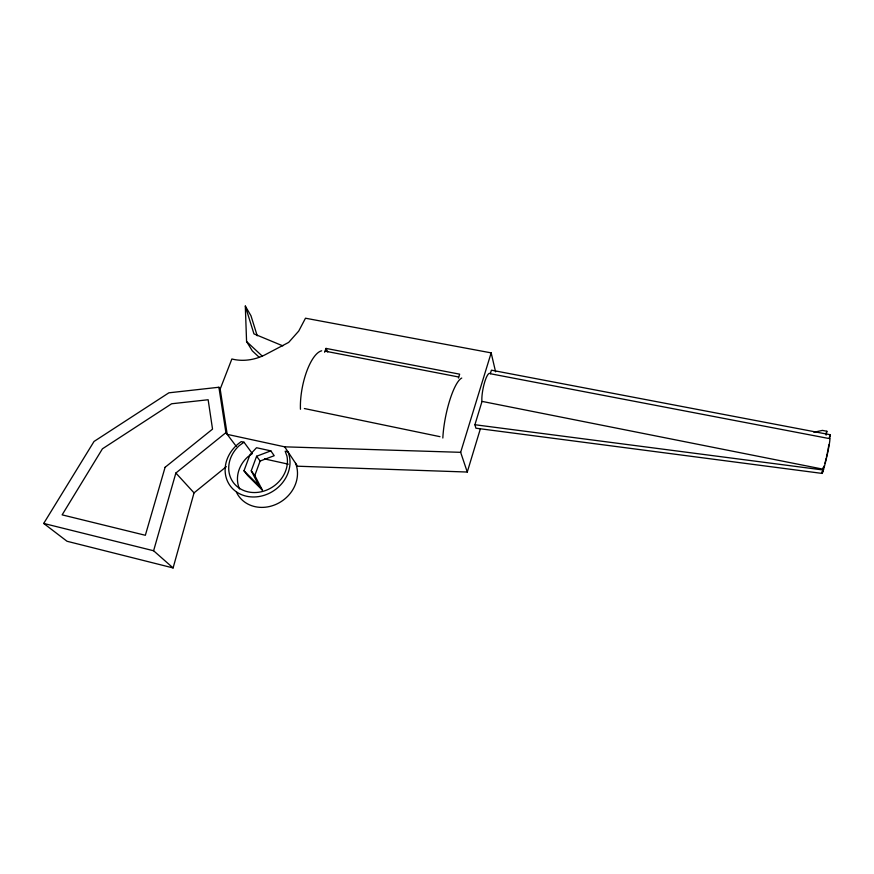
<?xml version="1.0" encoding="UTF-8"?>
<svg xmlns="http://www.w3.org/2000/svg" width="874" height="874" viewBox="0 0 874 874"><rect width="100%" height="100%" fill="white"/><g stroke="black" fill="none" stroke-linecap="round" stroke-linejoin="round"><path stroke-width="1.31" d="M822.172 473.424L823.57 469.294L481.891 401.363A16.333 3.583 -78.8 0 1 484.699 382.014A16.333 3.583 -78.8 0 1 490.325 373.722L491.407 370.172L830.3 434.749L829.546 438.628A17.556 1.049 -77.5 0 1 828.519 448.515A17.556 1.049 -77.5 0 1 823.669 468.967L822.172 473.424L475.926 428.205L474.91 424.731L481.935 401.701M826.105 435.121L826.859 431.253L822.39 430.401L813.913 432.291M284.673 446.833L297.553 466.213L467.273 472.036L460.653 452.328L284.673 446.833L227.196 434.356L220.182 389.061L218.904 387.248L168.868 392.819L94.031 441.457L43.7 523.439L67.025 541.268L173.096 567.936L194.039 492.87L226.355 466.629M173.096 567.936L153.606 550.751L175.871 473.02L225.918 432.652L218.904 387.248M467.273 472.036L480.296 429.047M460.653 452.328L491.166 352.877L305.485 318.212L298.733 331.06L288.671 342.4L264.647 355.008A43.82 36.479 -28.4 0 1 231.872 358.985L220.182 389.061M458.424 378.081L459.648 374.17L326.002 348.409L324.615 352.244M823.636 467.557L824.215 465.787M826.225 433.056L826.859 431.253M829.022 438.344L830.3 434.749M254.804 475.478L260.124 461.035L274.207 455.704L270.831 450.864L256.519 447.728L249.942 454.764L243.988 470.791L247.615 475.467L262.44 490.227L254.804 475.478L251.242 470.802L256.617 456.239L270.831 450.864M243.999 442.222L239.268 445.62A30.524 26.635 -34 0 0 232.67 481.563A30.524 26.635 -34 0 0 268.296 489.374A30.524 26.635 -34 0 0 286.934 456.064L285.175 451.202L287.983 451.814A33.736 29.443 -34.1 0 1 270.59 492.608A33.736 29.443 -34.1 0 1 228.638 483.453A33.736 29.443 -34.1 0 1 241.246 441.621L243.999 442.222L252.357 453.584L247.724 456.916A29.869 26.198 -34.2 0 0 239.563 488.97M822.379 472.484L822.084 472.55A17.556 1.049 -77.5 0 1 822.052 471.447M474.91 424.731L823.428 470.026M490.325 373.722L828.202 438.377M325.314 351.195L458.675 376.989M304.36 408.529L439.983 436.672M264.483 458.905L288.3 464.17M43.7 523.439L153.606 550.751M282.815 345.864L253.952 333.879L245.31 306.064L246.577 341.537L252.302 350.856L259.086 357.171M246.577 341.537L262.276 356.122M243.988 470.791L258.923 485.649L262.44 490.227M175.871 473.02L194.039 492.87M225.918 432.652L236.242 446.319M256.617 456.239L260.124 461.035M245.31 306.064L250.98 315.765L257.218 335.78M251.242 470.802L258.923 485.649M326.002 348.409L327.739 351.938M491.166 352.877L495.591 371.843M300.448 409.272A39.833 14.148 -78.9 0 1 321.687 350.802M442.834 438.016A41.1 9.865 -78.5 0 1 461.745 378.06M828.825 444.855A13.427 0.798 -77.5 0 1 828.115 449.116M827.918 450.143A13.427 0.798 -77.5 0 1 827.252 453.464M827.001 454.6A13.427 0.798 -77.5 0 1 826.487 456.916M826.225 458.052A13.427 0.798 -77.5 0 1 824.914 463.296M823.221 468.497A13.427 0.798 -77.5 0 1 822.969 467.721M295.478 463.089A33.015 28.962 -34.3 0 1 277.462 503.686A33.015 28.962 -34.3 0 1 236.428 492.16M165.099 467.295L145.346 535.281L62.13 514.862L102.433 448.81L171.632 403.766L208.143 399.746L212.535 429.123L165.099 467.295"/></g></svg>
